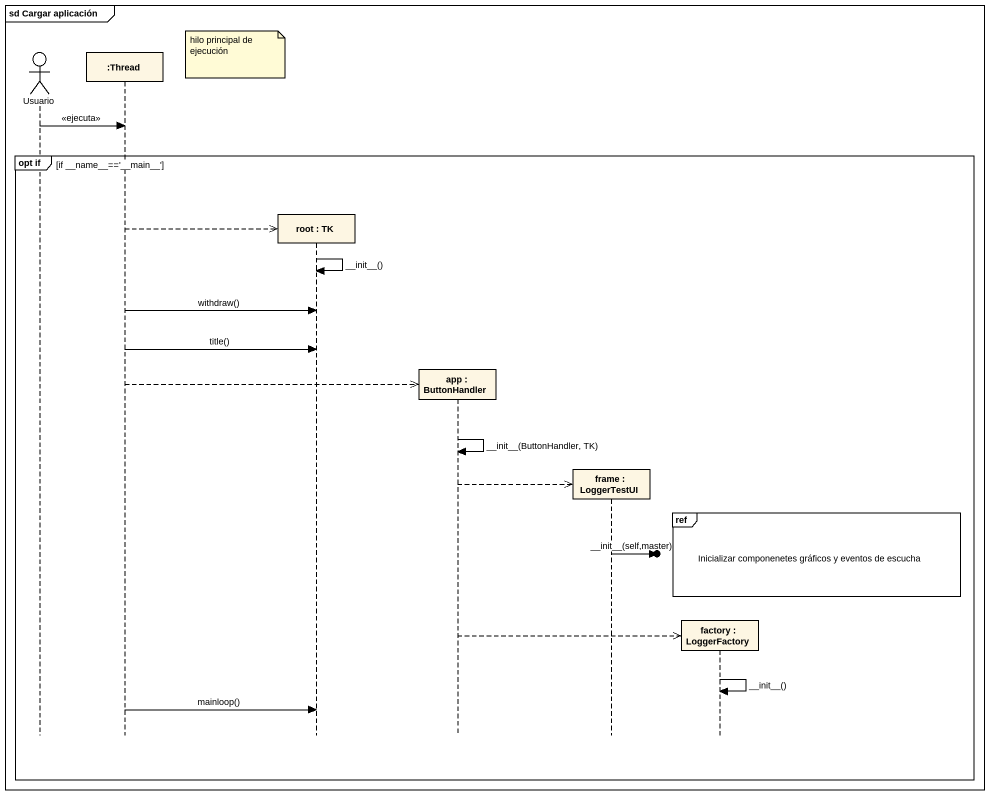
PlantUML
@startuml
mainframe sd Cargar aplicación
hide footbox
actor Usuario
participant ":Thread" as Thread
participant "root : TK" as root
participant "app : ButtonHandler" as app
participant "frame : LoggerTestUI" as frame_
participant "factory : LoggerFactory" as factory

note left of root : hilo principal de ejecución
Usuario -> Thread : <<ejecuta>>
group opt if [if ~__name~__=='~__main~__']
  Thread -->> root **
  root -> root : ~__init~__()
  Thread -> root : withdraw()
  Thread -> root : title()
  Thread -->> app **
  app -> app : ~__init~__(ButtonHandler, TK)
  app -->> frame_ **
  ref over factory : Inicializar componenetes gráficos y eventos de escucha
  frame_ ->o] : ~__init~__(self,master)
  app -->> factory **
  factory -> factory : ~__init~__()
  Thread -> root : mainloop()
end
@enduml
